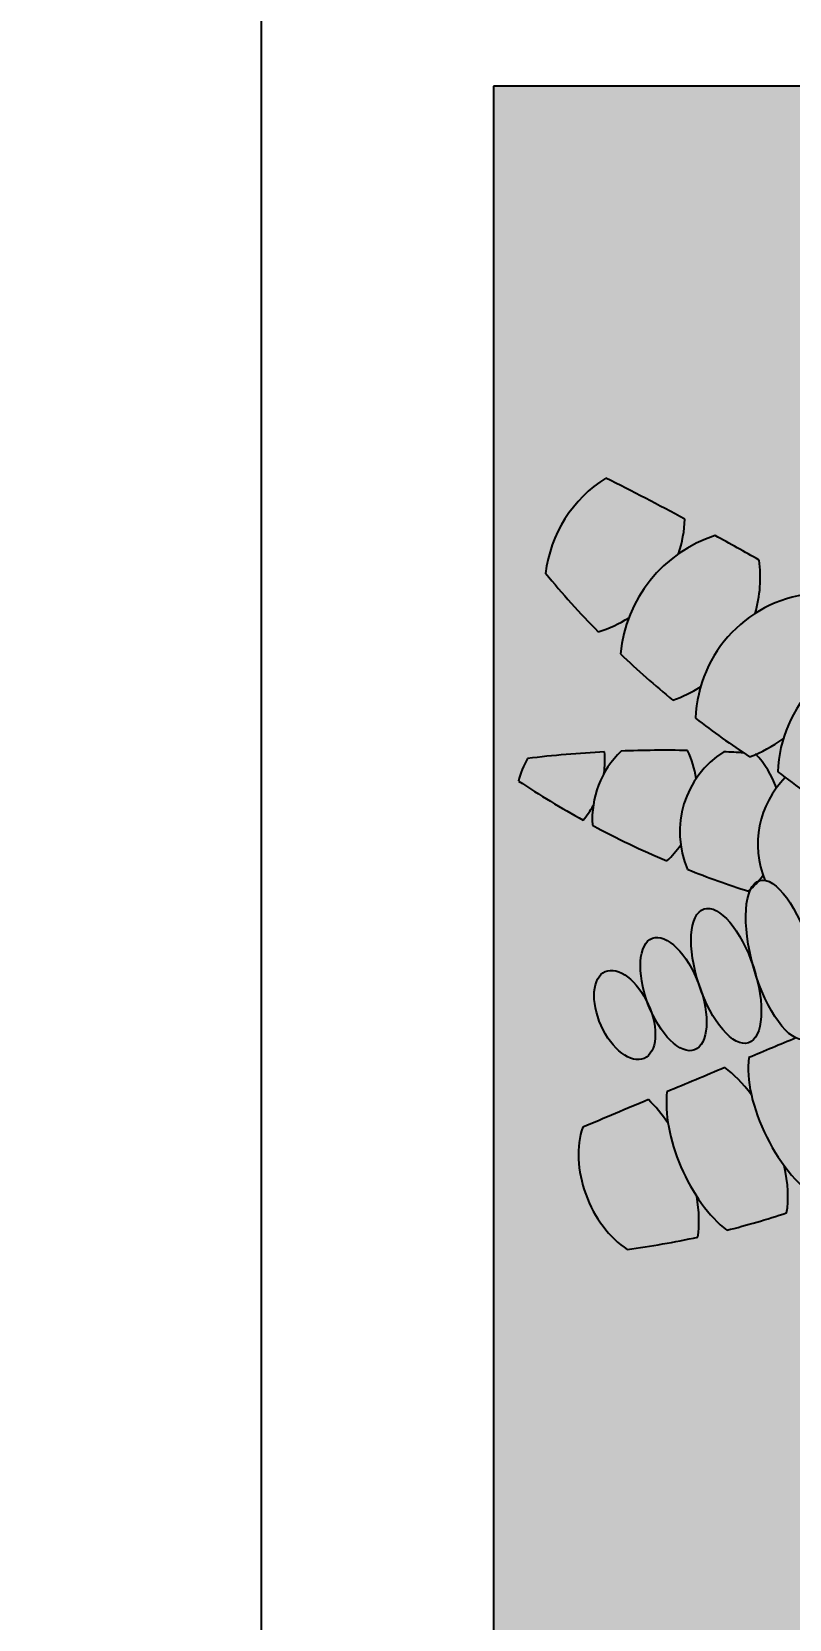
# Model space of a CAD drawing. Header units: millimetres. Extents: x -343543 to 400519, y -115663 to 104219.
# Drawn here: x -150622.3 to -150394, y -33357.2 to -32878.6 of the extents above; entities that cross this region are included whole.
import ezdxf

# ---------------------------------------------------------------- set-up
doc = ezdxf.new("R2010")
doc.units = ezdxf.units.MM
doc.layers.get('0').update_dxf_attribs({"color": 231, "lineweight": 0})
doc.layers.get('DefPoints').update_dxf_attribs({"color": 191})
for name, color, linetype, lineweight in [('A-PATT', 252, 'Continuous', 9), ('A-SYMBOLS', 10, 'Continuous', 13), ('kata_dim', 231, 'Continuous', 0)]:
    doc.layers.add(name, color=color, linetype=linetype, lineweight=lineweight)
for name, color, linetype in [('XREF MAT BANG NOI THAT$0$A-PATT', 8, 'Continuous'), ('XREF MAT BANG NOI THAT$0$FF-Plants', 8, 'Continuous'), ('XREF MAT BANG TUONG XAY$0$A-FURN', 8, 'Continuous')]:
    doc.layers.add(name, color=color, linetype=linetype)
doc.styles.add('SM-DIMTEXT', font='SME.shx', dxfattribs={"width": 0.7})
doc.dimstyles.new('SDIM-100', dxfattribs={"dimscale": 100, "dimtxt": 2, "dimasz": 0.6, "dimexe": 0.6, "dimexo": 0.2, "dimgap": 0.5, "dimtad": 1, "dimdec": 0, "dimzin": 12, "dimtxsty": 'SM-DIMTEXT', "dimblk": 'ARCHTICK', "dimblk1": 'ARCHTICK', "dimblk2": 'ARCHTICK', "dimcen": 0.12, "dimdle": 0.6, "dimclrd": 7, "dimclre": 8, "dimadec": 0, "dimazin": 3, "dimtfac": 2, "dimtix": 1, "dimtmove": 1, "dimatfit": 3, "dimfxl": 1, "dimtzin": 0, "dimarcsym": 1})

# ---------------------------------------------------------------- blocks, each defined once
blk = doc.blocks.new('XREF MAT BANG NOI THAT$0$YLD.Studio-03-28')
at = {"layer": 'XREF MAT BANG NOI THAT$0$FF-Plants', "color": 8}
for centre, major_axis, ratio, start_param, end_param in [((-77.49, -59.29), (37.64, 10.78), 1, 2.340663, 3.806949), ((-104.73, -70.83), (37.6, 10.95), 1, 2.336167, 3.802453), ((331.95, -1039.41), (-534.86, 954.86), 1, -0.047903, -0.034034), ((-173.89, -95.15), (38.14, 8.87), 1, 0.469374, 0.884243), ((-130.17, -78.33), (39.97, 11.33), 1, 2.586623, 3.750756), ((331.95, -1039.41), (-902.87, 618.6), 1, -0.48404, -0.459531), ((-200.9, -101.55), (36.26, 6.41), 1, 0.480209, 0.769788), ((-163.3, -85.72), (38.08, 10.86), 1, 2.834025, 3.721727), ((-158.04, -84.69), (49.34, 9.64), 1, -0.410561, -0.181478), ((-189.38, 175.29), (267.12, 86.45), 1, -1.561478, -1.485068), ((-69.77, -84.57), (27.63, 7.13), 1, 3.083987, 4.256555), ((-216.63, 163.75), (274.39, 59.47), 1, -1.461924, -1.390655), ((-103.93, -121.7), (26.46, 10.7), 1, 0.929655, 1.355947), ((-173.89, -95.15), (37.89, 9.89), 1, -0.514776, -0.276708), ((164.81, -310.51), (246.87, 246.87), 1, 1.695842, 1.713107), ((-200.9, -101.55), (36.6, 4.02), 1, -0.407081, -0.129834), ((-216.63, 163.75), (273.46, 63.61), 1, 4.699825, 4.77496), ((-86.05, -101.92), (27.29, 8.36), 1, 2.817212, 4.233401), ((164.81, -310.51), (347.81, 30.31), 1, 2.442768, 2.500244), ((-125.03, -138.22), (28.31, 3.58), 1, 0.992036, 1.302554), ((-52.66, -121.47), (-23.66, 7.62), 0.362784, 4.712389, 10.995574), ((-216.63, 163.75), (248.92, 129.86), 1, 4.329382, 4.413944), ((-103.93, -121.7), (27.93, 5.85), 1, -0.092452, 0.13377), ((-247.58, 98.25), (258.06, 99.76), 1, -1.338969, -1.268726), ((-103.93, -121.7), (27.45, 7.81), 1, 3.041096, 3.907647), ((-125.03, -138.22), (27.47, 7.75), 1, -0.117756, 0.106875), ((-58.11, -138.26), (-20.48, 5.72), 0.405439, 4.712389, 10.995574), ((164.81, -310.51), (335.81, 95.52), 1, 2.324239, 2.390992), ((-148.49, -155.88), (20.18, 20.18), 1, 0.049122, 0.277291), ((-247.58, 98.25), (268.25, 67.73), 1, -1.331889, -1.241895), ((9598.21, -2076.1), (-9657.65, 1797.41), 1, -0.015287, -0.01372), ((-148.49, -155.88), (20.18, 20.18), 1, 5.783878, 5.971852), ((-247.58, 98.25), (262.76, 86.63), 1, -1.496933, -1.414506), ((-62.44, -154.51), (-17.52, 4.12), 0.456009, 4.712389, 10.995574), ((-8.3, -140.7), (-29.95, 3.28), 0.490947, 0.603982, 2.465473), ((-120.41, -138.5), (27.48, 7.72), 1, 3.333395, 3.591583), ((-14.41, -167.33), (-29.71, 5.01), 0.490947, -1.152148, -0.707001), ((9598.21, -2076.1), (2618.51, 9468.06), 1, 1.643686, 1.64561), ((-14.41, -167.33), (-29.71, 5.01), 0.490947, 3.753714, 4.32554), ((-65.4, -170.23), (-14.12, 2.44), 0.543524, 4.712389, 10.995574), ((-243.8, -91.45), (223.08, 143.01), 1, -0.91466, -0.843709), ((-14.41, -167.33), (-29.71, 5.01), 0.490947, 0.678699, 2.38936), ((9598.21, -2076.1), (-9680.08, 1672.37), 1, -0.02331, -0.021125), ((-22.06, -193.56), (-29.37, 6.73), 0.490947, -1.152148, -0.795463), ((-22.06, -193.56), (-29.37, 6.73), 0.490947, 3.847362, 4.32554), ((-243.8, -91.45), (172.72, 200.95), 1, -1.320605, -1.239195), ((-22.06, -193.56), (-25.27, 5.06), 0.671515, 0.638476, 2.368728)]:
    blk.add_ellipse(centre, major_axis=major_axis, ratio=ratio, start_param=start_param, end_param=end_param, dxfattribs=at)
blk = doc.blocks.new('XREF MAT BANG NOI THAT')
at = {"layer": 'XREF MAT BANG NOI THAT$0$A-PATT'}
h = blk.add_hatch(dxfattribs=at)
h.set_pattern_fill('CROSS', color=8, scale=5)
h.paths.add_polyline_path([(30849.97, -37715), (31309.97, -37715), (31309.97, -32895), (30849.97, -32895)])
at = {"color": 8}
for points in [[(30779.97, -37785), (31379.97, -37785), (31379.97, -32825), (30779.97, -32825)], [(30849.97, -37715), (31309.97, -37715), (31309.97, -32895), (30849.97, -32895)]]:
    blk.add_lwpolyline(points, close=True, dxfattribs=at)
at = {"color": 8, "rotation": 303.9419082109779}
blk.add_blockref('XREF MAT BANG NOI THAT$0$YLD.Studio-03-28', (31067.25, -33134.28), dxfattribs=at)
blk = doc.blocks.new('01.Xref _MB T1')
at = {"layer": 'XREF MAT BANG TUONG XAY$0$A-FURN', "color": 8}
for points in [[(30779.97428, -37784.99675), (31379.97428, -37784.99675), (31379.97428, -32824.99642), (30779.97428, -32824.99642)], [(30849.97428, -37714.99675), (31309.97428, -37714.99675), (31309.97428, -32894.99642), (30849.97428, -32894.99642)]]:
    blk.add_lwpolyline(points, close=True, dxfattribs=at)
at = {"layer": 'A-PATT', "color": 8}
blk.add_blockref('XREF MAT BANG NOI THAT', (0, 0), dxfattribs=at)
blk = doc.blocks.new('_ArchTick')
at = {"color": 0, "linetype": 'ByBlock', "const_width": 0.15}
blk.add_lwpolyline([(-0.5, -0.5), (0.5, 0.5)], dxfattribs=at)
blk = doc.blocks.new('*D378')
at = {"layer": 'DefPoints', "color": 0, "linetype": 'Continuous', "ltscale": 1000, "transparency": 16777216}
for p in [(-149953.11, -32229.06), (-149953.11, -32669.02), (-152978.07, -33119.99)]:
    blk.add_point(p, dxfattribs=at)
at = {"layer": 'kata_dim', "color": 8, "linetype": 'Continuous', "lineweight": -2, "ltscale": 1000, "transparency": 16777216}
for p, q in [((-152978.07, -33099.99), (-152978.07, -32169.06)), ((-149953.11, -32649.02), (-149953.11, -32169.06))]:
    blk.add_line(p, q, dxfattribs=at)
at = {"layer": 'kata_dim', "color": 7, "linetype": 'Continuous', "lineweight": -2, "ltscale": 1000, "transparency": 16777216}
blk.add_line((-153038.07, -32229.06), (-149893.11, -32229.06), dxfattribs=at)
at = {"layer": 'kata_dim', "color": 7, "linetype": 'Continuous', "lineweight": -2, "ltscale": 1000, "transparency": 16777216, "xscale": 60, "yscale": 60, "zscale": 60, "rotation": 180}
blk.add_blockref('_ArchTick', (-152978.07, -32229.06), dxfattribs=at)
at = {"layer": 'kata_dim', "color": 7, "linetype": 'Continuous', "lineweight": -2, "ltscale": 1000, "transparency": 16777216, "xscale": 60, "yscale": 60, "zscale": 60}
blk.add_blockref('_ArchTick', (-149953.11, -32229.06), dxfattribs=at)
at = {"layer": 'kata_dim', "color": 0, "linetype": 'Continuous', "ltscale": 1000, "transparency": 16777216, "insert": (-151465.59, -32079.06), "char_height": 200, "attachment_point": 5, "style": 'SM-DIMTEXT'}
blk.add_mtext('3025', dxfattribs=at)

msp = doc.modelspace()

# ---------------------------------------------------------------- block references
at = {"layer": 'A-SYMBOLS'}
msp.add_blockref('01.Xref _MB T1', (-181333.08, 0), dxfattribs=at)

# ---------------------------------------------------------------- next in the draw order: dimensions: what is measured, and where the dimension line sits
at = {"layer": 'kata_dim', "linetype": 'Continuous', "ltscale": 1000}
dim = msp.add_linear_dim(base=(-149953.11, -32229.06), p1=(-152978.07, -33119.99), p2=(-149953.11, -32669.02), dimstyle='SDIM-100', dxfattribs=at)
dim.commit()
dim.dimension.update_dxf_attribs({"geometry": '*D378', "text_midpoint": (-151465.59, -32079.06)})

doc.saveas('drawing.dxf')
